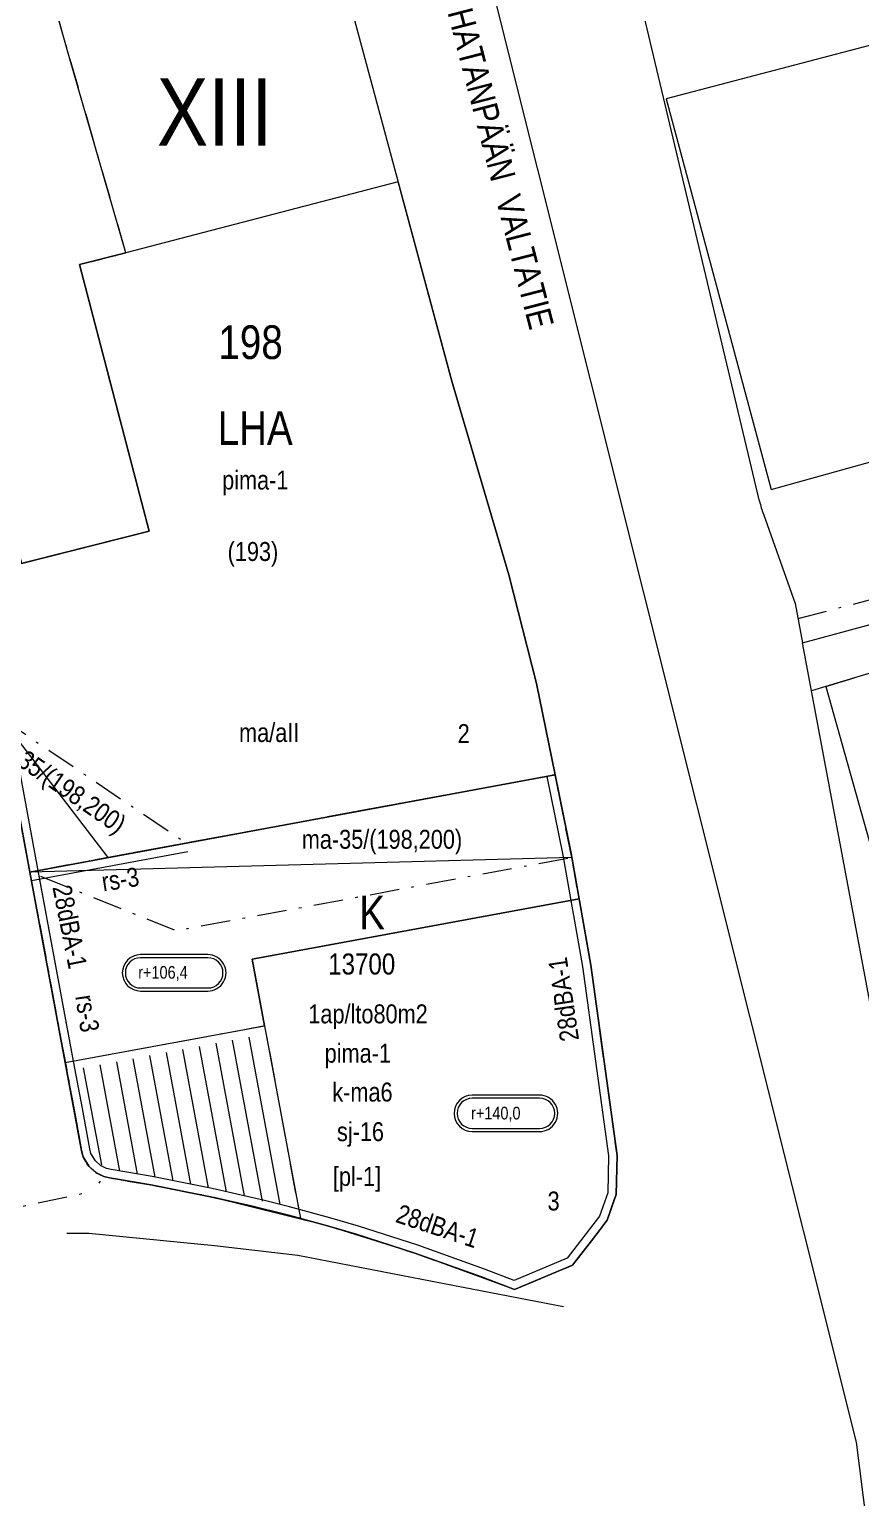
# Model space of a CAD drawing. Header units: metres. Extents: x 24485995 to 24488038, y 6819999 to 6822001.
# Drawn here: x 24487714.7 to 24487813.5, y 6820346.9 to 6820521.3 of the extents above; entities that cross this region are included whole.
import ezdxf

# ---------------------------------------------------------------- set-up
doc = ezdxf.new("R2010")
doc.units = ezdxf.units.M
for name, pattern in [('Aukot_rajalla', [0]), ('k10040', [10.3, 3.5, -1.5, 0.3, -1.5, 3.5]), ('K10271', [0]), ('k10400', [0]), ('K10430', [0]), ('k10630.1', [0])]:
    doc.linetypes.add(name, pattern=pattern)
for name, color, linetype, lineweight in [('AK_AsemakaavaTeksti_Kadun_puistonnimi', 7, 'Continuous', 0), ('AK_AsemakaavaTeksti_Kaupunginosan_nimi', 7, 'Continuous', 0), ('AK_AsemakaavaTeksti_Korttelinumero', 7, 'Continuous', 0), ('AK_JohdoillevarattuViiva', 7, 'Continuous', 0), ('AK_Kaavamerkinta_Kayttotarkoitusalue', 7, 'Continuous', 0), ('AK_KayttotarkoitusViiva', 7, 'Continuous', 0), ('AK_LiikennointiTeksti_Autopaikkamerkinta', 7, 'Continuous', 0), ('AK_LiikennointiTeksti_Autopaikkamerkinta_m2', 7, 'Continuous', 0), ('AK_LiikennointiViiva_Ajoneuvoliittymakielto', 7, 'Continuous', 0), ('AK_LiikennointiViiva_Polkuviivoitus', 7, 'Continuous', 0), ('AK_MuuAsemakaavaTeksti_Alueenosan_kayttotarkoitus', 7, 'Continuous', 0), ('AK_MuuAsemakaavaTeksti_Erityismaarays', 7, 'Continuous', 0), ('AK_MuuAsemakaavaViiva_alueenosan_raja', 7, 'Continuous', 0), ('AK_MuuAsemakaavaViiva_Erityismaaraysviiva', 7, 'Continuous', 0), ('AK_RakennusalaTeksti_Rakennusoikeus', 7, 'Continuous', 0), ('AK_RakennusalaViiva_Maanalaisen_tilan_viiva', 7, 'Continuous', 0), ('AK_RakennusalaViiva_Rakennusalan_raja__I_', 7, 'Continuous', 0), ('AK_RakentaminenTeksti_Korkeusmerkinta', 7, 'Continuous', 0), ('AK_RakentaminenTeksti_Korkeusmerkinta_ylin', 7, 'Continuous', 0), ('AK_RakentaminenViiva_dB_yms_aaltoviiva', 7, 'Continuous', 0), ('AK_Tontti_Sitova', 7, 'Continuous', 0), ('AK_Tonttinumero', 7, 'Continuous', 0), ('AK_YmparistoViiva_Istutettava_puurivi', 7, 'Continuous', 0)]:
    doc.layers.add(name, color=color, linetype=linetype, lineweight=lineweight)
doc.styles.add('ArialNarrow', font='ARIALN.TTF')

# ---------------------------------------------------------------- blocks, each defined once
blk = doc.blocks.new('A111')
at = {"layer": 'AK_RakentaminenTeksti_Korkeusmerkinta_ylin', "color": 7, "linetype": 'Continuous', "lineweight": 13}
for p, q in [((4, 2.26), (-4, 2.26)), ((4, 1.9), (-4, 1.9)), ((-4, -1.7), (4, -1.7)), ((-4, -2.06), (4, -2.06))]:
    blk.add_line(p, q, dxfattribs=at)
for centre, radius, start, end in [((-4, 0.1), 2.16, 90.1126, 270), ((-4, 0.1), 1.8, 90, 270), ((4, 0.1), 2.16, 270, 90.1126), ((4, 0.1), 1.8, 270, 90)]:
    blk.add_arc(centre, radius, start, end, dxfattribs=at)

msp = doc.modelspace()

# ---------------------------------------------------------------- linework, layer by layer
at = {"layer": 'AK_JohdoillevarattuViiva', "linetype": 'Continuous', "lineweight": 5, "flags": 128}
for points in [[(24487762.41, 6820555.32), (24487812.94, 6820353.46)], [(24487812.94, 6820353.46), (24487819.45, 6820301.83), (24487821.78, 6820266.12)]]:
    msp.add_lwpolyline(points, dxfattribs=at)
at = {"layer": 'AK_KayttotarkoitusViiva', "linetype": 'Continuous', "lineweight": 20, "flags": 128}
for points in [[(24487714.73, 6820421.42), (24487709.53, 6820449.41), (24487694.94, 6820520.55), (24487683.53, 6820562.69), (24487684.18, 6820565.83), (24487699.07, 6820572.26), (24487699.5, 6820572.39), (24487734.9, 6820582.89), (24487736.91, 6820583.48), (24487744.74, 6820554.41)], [(24487744.74, 6820554.41), (24487747.53, 6820544.04), (24487764.9, 6820479.51), (24487771.68, 6820456.51), (24487774.94, 6820443.6), (24487777.16, 6820432.75)], [(24487801.45, 6820465.27), (24487787.51, 6820523.85)], [(24487801.91, 6820463.72), (24487805.68, 6820453.12), (24487806.55, 6820448.45)], [(24487806.55, 6820448.45), (24487821.78, 6820452.57), (24487830.69, 6820454.97), (24487852.12, 6820456.6), (24487854.32, 6820452.79), (24487864.01, 6820453.34)], [(24487814.58, 6820405.58), (24487806.55, 6820448.45)], [(24487777.16, 6820432.75), (24487714.77, 6820421.2)], [(24487777.16, 6820432.75), (24487779.07, 6820423.39), (24487781.42, 6820410.15), (24487784.52, 6820387.55), (24487784.42, 6820382.91)], [(24487714.73, 6820421.42), (24487714.77, 6820421.2)], [(24487714.77, 6820421.2), (24487718.98, 6820398.56), (24487720.03, 6820392.94), (24487720.9, 6820388.12), (24487721.1, 6820387.39), (24487721.76, 6820386.27), (24487722.59, 6820385.51), (24487723.54, 6820385.03), (24487724.22, 6820384.87), (24487729.12, 6820384.04), (24487736.22, 6820382.64), (24487741.02, 6820381.54)], [(24487741.02, 6820381.54), (24487742.27, 6820381.25), (24487745.35, 6820380.47), (24487750.12, 6820379.18), (24487753.53, 6820378.17), (24487760.51, 6820375.92), (24487768.41, 6820373.1), (24487772.33, 6820371.61), (24487779.22, 6820374.5), (24487781.47, 6820377.39), (24487782.51, 6820378.73), (24487783.33, 6820379.85), (24487784.42, 6820382.91)]]:
    msp.add_lwpolyline(points, dxfattribs=at)
at = {"layer": 'AK_KayttotarkoitusViiva', "linetype": 'Continuous', "lineweight": 20}
msp.add_arc((24487816.05, 6820468.75), 15.01, 193.4194, 199.6018, dxfattribs=at)
at = {"layer": 'AK_LiikennointiViiva_Ajoneuvoliittymakielto', "linetype": 'k10630.1', "lineweight": 5, "flags": 128}
msp.add_lwpolyline([(24487779.07, 6820423.39), (24487781.42, 6820410.15), (24487784.52, 6820387.55), (24487784.42, 6820382.91), (24487783.33, 6820379.85), (24487779.22, 6820374.5), (24487772.33, 6820371.61), (24487760.51, 6820375.92), (24487750.12, 6820379.18), (24487736.22, 6820382.64), (24487729.12, 6820384.04), (24487724.22, 6820384.87), (24487723.87, 6820384.94), (24487723.53, 6820385.04), (24487723.21, 6820385.18), (24487722.89, 6820385.34), (24487722.59, 6820385.52), (24487722.31, 6820385.74), (24487722.05, 6820385.97), (24487721.81, 6820386.23), (24487721.59, 6820386.51), (24487721.4, 6820386.8), (24487721.23, 6820387.12), (24487721.09, 6820387.44), (24487720.98, 6820387.78), (24487720.9, 6820388.12), (24487714.77, 6820421.2)], dxfattribs=at)
at = {"layer": 'AK_LiikennointiViiva_Polkuviivoitus', "linetype": 'Continuous', "lineweight": 0, "flags": 128}
for points in [[(24487740.78, 6820401.59), (24487744.46, 6820381.73)], [(24487730.95, 6820399.76), (24487733.85, 6820384.12)], [(24487732.91, 6820400.13), (24487735.96, 6820383.71)], [(24487734.88, 6820400.49), (24487738.08, 6820383.23)], [(24487736.85, 6820400.86), (24487740.21, 6820382.75)], [(24487738.81, 6820401.22), (24487742.35, 6820382.11)], [(24487721.11, 6820397.94), (24487723.29, 6820386.41)], [(24487723.08, 6820398.3), (24487725.42, 6820385.68)], [(24487725.05, 6820398.67), (24487727.52, 6820385.32)], [(24487727.01, 6820399.03), (24487729.63, 6820384.96)], [(24487728.98, 6820399.4), (24487731.74, 6820384.54)]]:
    msp.add_lwpolyline(points, dxfattribs=at)
at = {"layer": 'AK_MuuAsemakaavaViiva_alueenosan_raja', "linetype": 'k10040', "lineweight": 5, "flags": 128}
for points in [[(24487726.17, 6820494.76), (24487715.05, 6820533.48), (24487710.65, 6820549.01), (24487709.88, 6820548.8), (24487709.12, 6820548.59), (24487705.53, 6820560.85), (24487701.94, 6820573.12), (24487699.5, 6820572.39), (24487699.29, 6820572.33), (24487699.07, 6820572.26), (24487691.63, 6820569.05), (24487684.18, 6820565.83), (24487688.48, 6820551), (24487692.78, 6820536.16), (24487692.2, 6820535.99), (24487691.62, 6820535.82), (24487691.85, 6820534.95), (24487692.08, 6820534.09), (24487691.71, 6820533.96), (24487691.35, 6820533.84), (24487692.37, 6820530.05), (24487692.83, 6820530.19), (24487693.29, 6820530.32), (24487699.59, 6820510.03), (24487705.88, 6820489.74), (24487709.82, 6820473.8), (24487713.76, 6820457.87), (24487721.35, 6820459.78), (24487728.94, 6820461.7), (24487724.81, 6820477.54), (24487720.67, 6820493.38), (24487723.42, 6820494.07), (24487726.17, 6820494.76)], [(24487697.46, 6820508.31), (24487709.53, 6820449.41), (24487714.77, 6820421.2), (24487720.03, 6820392.94), (24487720.9, 6820388.12), (24487721.1, 6820387.39), (24487721.76, 6820386.27), (24487722.59, 6820385.51), (24487723.54, 6820385.03), (24487722.25, 6820383.28)], [(24487806.02, 6820451.31), (24487821.78, 6820455.46)], [(24487809.33, 6820443.26), (24487821.78, 6820447.01)], [(24487809.33, 6820443.26), (24487807.62, 6820442.74)], [(24487711.38, 6820439.49), (24487733.36, 6820424.64), (24487714.77, 6820421.2), (24487711.38, 6820439.49)], [(24487714.77, 6820421.2), (24487718.98, 6820398.56), (24487720.03, 6820392.94), (24487720.9, 6820388.12), (24487721.1, 6820387.39), (24487721.76, 6820386.27), (24487722.59, 6820385.51), (24487723.54, 6820385.03), (24487724.22, 6820384.87), (24487729.12, 6820384.04), (24487736.22, 6820382.64), (24487741.02, 6820381.54), (24487742.27, 6820381.25), (24487745.35, 6820380.47), (24487750.12, 6820379.18), (24487753.53, 6820378.17), (24487760.51, 6820375.92), (24487768.41, 6820373.1), (24487772.33, 6820371.61), (24487779.22, 6820374.5), (24487781.47, 6820377.39), (24487782.51, 6820378.73), (24487783.33, 6820379.85), (24487784.42, 6820382.91), (24487784.52, 6820387.55), (24487781.42, 6820410.15), (24487779.07, 6820423.39), (24487777.16, 6820432.75), (24487714.77, 6820421.2)], [(24487779.15, 6820422.95), (24487777.16, 6820432.75), (24487732.91, 6820424.56), (24487714.77, 6820421.2), (24487732.14, 6820414.25), (24487779.15, 6820422.95)], [(24487714.77, 6820421.2), (24487714.73, 6820421.42)], [(24487718.98, 6820398.56), (24487742.65, 6820402.95), (24487746.9, 6820380.05), (24487745.35, 6820380.47), (24487742.27, 6820381.25), (24487741.02, 6820381.54), (24487736.22, 6820382.64), (24487729.12, 6820384.04), (24487724.22, 6820384.87), (24487723.54, 6820385.03), (24487722.59, 6820385.51), (24487721.76, 6820386.27), (24487721.1, 6820387.39), (24487720.9, 6820388.12), (24487720.03, 6820392.94), (24487718.98, 6820398.56)], [(24487689.14, 6820376.27), (24487722.25, 6820383.28)]]:
    msp.add_lwpolyline(points, dxfattribs=at)
at = {"layer": 'AK_MuuAsemakaavaViiva_Erityismaaraysviiva', "linetype": 'Aukot_rajalla', "lineweight": 5, "flags": 128}
for points in [[(24487718.98, 6820398.56), (24487714.73, 6820421.42), (24487709.53, 6820449.41), (24487708.09, 6820456.44)], [(24487719.96, 6820398.74), (24487715.72, 6820421.6), (24487710.52, 6820449.6), (24487709.07, 6820456.64)], [(24487714.96, 6820420.22), (24487733.54, 6820423.66)]]:
    msp.add_lwpolyline(points, dxfattribs=at)
at = {"layer": 'AK_RakennusalaViiva_Maanalaisen_tilan_viiva', "linetype": 'Continuous', "lineweight": 5, "flags": 128}
for points in [[(24487724.07, 6820422.92), (24487717.72, 6820431.2), (24487711.38, 6820439.49)], [(24487779.15, 6820422.95), (24487714.77, 6820421.2)]]:
    msp.add_lwpolyline(points, dxfattribs=at)
at = {"layer": 'AK_RakennusalaViiva_Rakennusalan_raja__I_', "linetype": 'K10271', "lineweight": 9, "flags": 128}
for points in [[(24487684.18, 6820565.83), (24487692.78, 6820536.16), (24487691.62, 6820535.82), (24487692.08, 6820534.09), (24487691.35, 6820533.84), (24487692.37, 6820530.05), (24487693.29, 6820530.32), (24487705.88, 6820489.74), (24487713.76, 6820457.87), (24487728.94, 6820461.7), (24487720.67, 6820493.38), (24487726.17, 6820494.76), (24487719.46, 6820517.94), (24487710.65, 6820549.01), (24487709.12, 6820548.59), (24487701.94, 6820573.12), (24487699.07, 6820572.26), (24487684.18, 6820565.83)], [(24487828.44, 6820523.04), (24487821.78, 6820521.3), (24487790.35, 6820513.06), (24487802.85, 6820466.65), (24487821.78, 6820471.9), (24487846.59, 6820478.77), (24487846.91, 6820478.86), (24487847.68, 6820465.48), (24487852.72, 6820458.79), (24487863.66, 6820459.41), (24487862.86, 6820473.47), (24487862.85, 6820473.74), (24487859.85, 6820473.56), (24487856.37, 6820534.68), (24487843.4, 6820533.94), (24487843.93, 6820524.61), (24487828.44, 6820523.04)], [(24487758.52, 6820503.21), (24487726.17, 6820494.76), (24487720.67, 6820493.38), (24487728.94, 6820461.7), (24487708.09, 6820456.44), (24487709.53, 6820449.41), (24487714.77, 6820421.2), (24487777.16, 6820432.75), (24487774.94, 6820443.6), (24487771.68, 6820456.51), (24487764.9, 6820479.51), (24487758.52, 6820503.21)], [(24487845.7, 6820409.91), (24487854.58, 6820411.14), (24487849.21, 6820431.35), (24487850.24, 6820431.62), (24487845.65, 6820448.74), (24487844.82, 6820451.81), (24487834.41, 6820450.81), (24487821.78, 6820447.01), (24487816.93, 6820445.55), (24487809.33, 6820443.26), (24487819.71, 6820406.29), (24487821.78, 6820406.58), (24487845.7, 6820409.91)], [(24487780.02, 6820418.02), (24487779.07, 6820423.39), (24487777.16, 6820432.75), (24487714.77, 6820421.2), (24487718.98, 6820398.56), (24487742.65, 6820402.95), (24487741.19, 6820410.84), (24487780.02, 6820418.02)], [(24487780.02, 6820418.02), (24487741.19, 6820410.84), (24487742.65, 6820402.95), (24487746.9, 6820380.05), (24487750.12, 6820379.18), (24487753.53, 6820378.17), (24487760.51, 6820375.92), (24487768.41, 6820373.1), (24487772.33, 6820371.61), (24487779.22, 6820374.5), (24487781.47, 6820377.39), (24487782.51, 6820378.73), (24487783.33, 6820379.85), (24487784.42, 6820382.91), (24487784.52, 6820387.55), (24487781.42, 6820410.15), (24487780.02, 6820418.02)]]:
    msp.add_lwpolyline(points, dxfattribs=at)
at = {"layer": 'AK_RakentaminenViiva_dB_yms_aaltoviiva', "linetype": 'k10400', "lineweight": 0, "flags": 128}
msp.add_lwpolyline([(24487776.18, 6820432.55), (24487778.09, 6820423.2), (24487780.43, 6820409.99), (24487783.52, 6820387.49), (24487783.43, 6820383.09), (24487782.44, 6820380.34), (24487778.59, 6820375.32), (24487772.32, 6820372.68), (24487768.76, 6820374.03), (24487760.84, 6820376.87), (24487753.82, 6820379.12), (24487750.39, 6820380.14), (24487745.6, 6820381.44), (24487742.5, 6820382.22), (24487741.24, 6820382.51), (24487736.42, 6820383.61), (24487729.3, 6820385.02), (24487724.42, 6820385.85), (24487723.89, 6820385.98), (24487723.16, 6820386.34), (24487722.55, 6820386.9), (24487722.03, 6820387.78), (24487721.88, 6820388.34), (24487721.01, 6820393.12), (24487719.96, 6820398.74), (24487715.76, 6820421.39)], dxfattribs=at)
at = {"layer": 'AK_Tontti_Sitova', "linetype": 'Continuous', "lineweight": 9, "flags": 128}
for points in [[(24487714.77, 6820421.2), (24487714.73, 6820421.42), (24487709.53, 6820449.41), (24487694.94, 6820520.55), (24487683.53, 6820562.69), (24487684.18, 6820565.83), (24487699.07, 6820572.26), (24487699.5, 6820572.39), (24487734.9, 6820582.89), (24487736.91, 6820583.48), (24487744.74, 6820554.41), (24487747.53, 6820544.04), (24487764.9, 6820479.51), (24487771.68, 6820456.51), (24487774.94, 6820443.6), (24487777.16, 6820432.75), (24487714.77, 6820421.2)], [(24487714.77, 6820421.2), (24487777.16, 6820432.75), (24487779.07, 6820423.39), (24487781.42, 6820410.15), (24487784.52, 6820387.55), (24487784.42, 6820382.91), (24487783.33, 6820379.85), (24487782.51, 6820378.73), (24487781.47, 6820377.39), (24487779.22, 6820374.5), (24487772.33, 6820371.61), (24487768.41, 6820373.1), (24487760.51, 6820375.92), (24487753.53, 6820378.17), (24487750.12, 6820379.18), (24487745.35, 6820380.47), (24487742.27, 6820381.25), (24487741.02, 6820381.54), (24487736.22, 6820382.64), (24487729.12, 6820384.04), (24487724.22, 6820384.87), (24487723.54, 6820385.03), (24487722.59, 6820385.51), (24487721.76, 6820386.27), (24487721.1, 6820387.39), (24487720.9, 6820388.12), (24487720.03, 6820392.94), (24487718.98, 6820398.56), (24487714.77, 6820421.2)]]:
    msp.add_lwpolyline(points, dxfattribs=at)
at = {"layer": 'AK_YmparistoViiva_Istutettava_puurivi', "linetype": 'K10430', "lineweight": 5, "flags": 128}
msp.add_lwpolyline([(24487719.14, 6820378.3), (24487721.76, 6820378.3), (24487736.69, 6820376.83), (24487746.62, 6820375.68), (24487756.44, 6820373.79), (24487766.26, 6820371.9), (24487778.17, 6820369.61)], dxfattribs=at)

# ---------------------------------------------------------------- block references
at = {"layer": 'AK_RakentaminenTeksti_Korkeusmerkinta_ylin', "color": 7, "lineweight": 5}
for p in [(24487731.91, 6820409.13), (24487771.32, 6820392.44)]:
    msp.add_blockref('A111', p, dxfattribs=at)

# ---------------------------------------------------------------- texts
at = {"layer": 'AK_AsemakaavaTeksti_Kadun_puistonnimi', "linetype": 'Continuous', "lineweight": 5, "style": 'ArialNarrow'}
msp.add_text('HATANPÄÄN  VALTATIE', height=3, rotation=284.5046, dxfattribs=at).set_placement((24487764.36, 6820523.36))
at = {"layer": 'AK_AsemakaavaTeksti_Kaupunginosan_nimi', "linetype": 'Continuous', "lineweight": 0, "style": 'ArialNarrow'}
msp.add_text('XIII', height=8, dxfattribs=at).set_placement((24487729.85, 6820507.48))
at = {"layer": 'AK_AsemakaavaTeksti_Korttelinumero', "linetype": 'Continuous', "lineweight": 5, "style": 'ArialNarrow'}
msp.add_text('198', height=4, dxfattribs=at).set_placement((24487737.17, 6820482.15))
at = {"layer": 'AK_Kaavamerkinta_Kayttotarkoitusalue', "linetype": 'Continuous', "lineweight": 0, "style": 'ArialNarrow'}
for s, p in [('LHA', (24487737.08, 6820471.95)), ('K', (24487753.9, 6820414.38))]:
    msp.add_text(s, height=4, dxfattribs=at).set_placement(p)
at = {"layer": 'AK_LiikennointiTeksti_Autopaikkamerkinta', "linetype": 'Continuous', "lineweight": 0, "style": 'ArialNarrow'}
for s, p in [('(193)', (24487738.26, 6820458.16)), ('[pl-1]', (24487750.77, 6820383.92))]:
    msp.add_text(s, height=2.25, dxfattribs=at).set_placement(p)
at = {"layer": 'AK_LiikennointiTeksti_Autopaikkamerkinta_m2', "linetype": 'Continuous', "lineweight": 0, "style": 'ArialNarrow'}
msp.add_text('1ap/lto80m2', height=2.25, dxfattribs=at).set_placement((24487747.85, 6820403.23))
at = {"layer": 'AK_MuuAsemakaavaTeksti_Alueenosan_kayttotarkoitus', "linetype": 'Continuous', "lineweight": 0, "style": 'ArialNarrow'}
msp.add_text('ma-35/(198,200)', height=2.25, rotation=325.3611, dxfattribs=at).set_placement((24487709.48, 6820436.49))
for s, p in [('ma-35/(198,200)', (24487747.07, 6820423.97)), ('sj-16', (24487751.25, 6820389.24))]:
    msp.add_text(s, height=2.25, dxfattribs=at).set_placement(p)
at = {"layer": 'AK_MuuAsemakaavaTeksti_Erityismaarays', "linetype": 'Continuous', "lineweight": 0, "style": 'ArialNarrow'}
for s, p in [('pima-1', (24487737.61, 6820466.65)), ('ma/aII', (24487739.62, 6820436.65)), ('pima-1', (24487749.79, 6820398.56)), ('k-ma6', (24487750.7, 6820393.94))]:
    msp.add_text(s, height=2.25, dxfattribs=at).set_placement(p)
for s, rotation, p in [('rs-3', 8.7768, (24487723.49, 6820418.9)), ('28dBA-1', 281.263, (24487717.44, 6820419.4)), ('28dBA-1', 98.4873, (24487780.02, 6820401.28)), ('rs-3', 278.6048, (24487720.16, 6820406.44)), ('28dBA-1', 341.6557, (24487758.09, 6820379.66))]:
    msp.add_text(s, height=2.25, rotation=rotation, dxfattribs=at).set_placement(p)
at = {"layer": 'AK_RakennusalaTeksti_Rakennusoikeus', "linetype": 'Continuous', "lineweight": 0, "style": 'ArialNarrow'}
msp.add_text('13700', height=2.5, dxfattribs=at).set_placement((24487750.21, 6820409.03))
at = {"layer": 'AK_RakentaminenTeksti_Korkeusmerkinta', "linetype": 'Continuous', "lineweight": 0, "style": 'ArialNarrow'}
for s, p in [('r+106,4', (24487727.64, 6820408.54)), ('r+140,0', (24487767.18, 6820391.82))]:
    msp.add_text(s, height=1.5, dxfattribs=at).set_placement(p)
at = {"layer": 'AK_Tonttinumero', "linetype": 'Continuous', "lineweight": 0, "style": 'ArialNarrow'}
for s, p in [('2', (24487765.59, 6820436.53)), ('3', (24487776.27, 6820381))]:
    msp.add_text(s, height=2.25, dxfattribs=at).set_placement(p)

doc.saveas('drawing.dxf')
